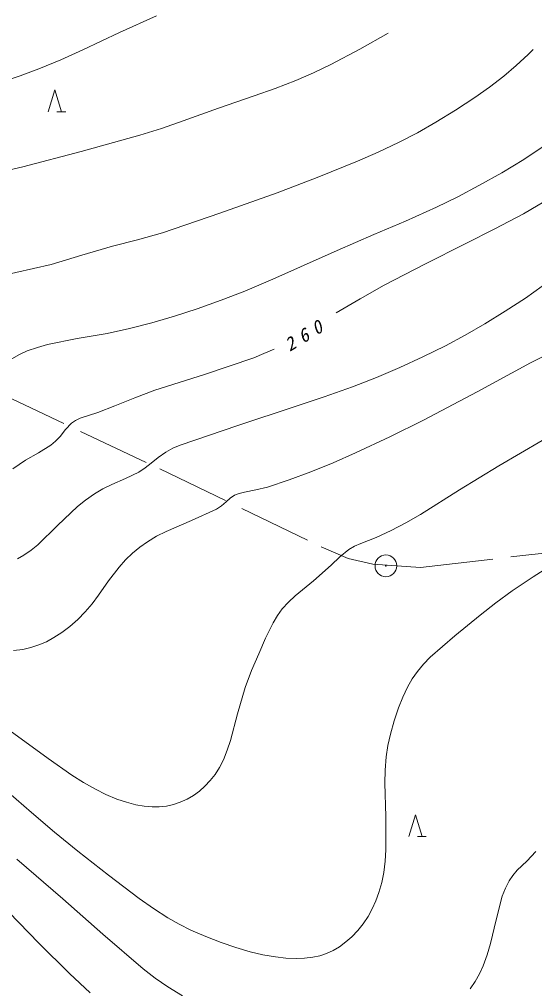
# Model space of a CAD drawing. Units: millimetres, scale not verified. Extents: x 60658 to 700658, y 3130 to 363130.
# Drawn here: x 326634 to 369072, y 222611 to 302433 of the extents above; entities that cross this region are included whole.
import ezdxf

# ---------------------------------------------------------------- set-up
doc = ezdxf.new("R2010")
doc.units = ezdxf.units.MM
doc.header["$LTSCALE"] = 1000
doc.linetypes.add('DASHED', pattern=[7.5, 6, -1.5])
doc.layers.add('S-SUV', color=7, linetype='Continuous', lineweight=13)
doc.styles.add('ＭＳ ゴシック', font='')
doc.styles.get('ＭＳ ゴシック').set_extended_font_data('MS Gothic')

msp = doc.modelspace()

# ---------------------------------------------------------------- linework, layer by layer
at = {"layer": 'S-SUV'}
for p, q in [((334869, 301350), (337916, 302715)), ((331849, 299931), (334869, 301350)), ((357020, 301297), (354669, 299983)), ((330048, 299111), (331849, 299931)), ((354669, 299983), (352285, 298720)), ((367559, 298629), (368552, 299548)), ((368552, 299548), (368759, 299750)), ((368759, 299750), (368965, 299952)), ((328223, 298347), (330048, 299111)), ((352285, 298720), (350865, 298030)), ((366532, 297758), (367559, 298629)), ((325152, 297259), (326697, 297774)), ((326697, 297774), (328223, 298347)), ((350865, 298030), (349413, 297391)), ((365361, 296855), (366532, 297758)), ((349413, 297391), (347709, 296733)), ((329005, 294833), (329554, 296628)), ((329554, 296628), (330103, 294833)), ((347709, 296733), (345982, 296131)), ((364152, 295999), (365361, 296855)), ((345982, 296131), (343046, 295134)), ((362558, 294956), (364152, 295999)), ((329729, 294833), (330449, 294833)), ((343046, 295134), (340122, 294079)), ((360934, 293966), (362558, 294956)), ((340122, 294079), (338342, 293454)), ((359416, 293101), (360934, 293966)), ((338342, 293454), (336542, 292885)), ((357870, 292289), (359416, 293101)), ((372328, 293683), (368194, 290900)), ((336542, 292885), (331732, 291556)), ((356180, 291492), (357870, 292289)), ((331732, 291556), (326908, 290277)), ((354473, 290754), (356180, 291492)), ((351172, 289424), (354473, 290754)), ((368194, 290900), (366360, 289796)), ((326908, 290277), (324597, 289752)), ((366360, 289796), (364488, 288739)), ((347854, 288150), (351172, 289424)), ((364488, 288739), (362752, 287830)), ((343143, 286484), (347854, 288150)), ((362752, 287830), (360990, 286976)), ((368157, 286423), (370437, 287754)), ((360990, 286976), (358433, 285818)), ((338423, 284864), (343143, 286484)), ((358433, 285818), (355841, 284711)), ((365792, 285171), (368157, 286423)), ((363406, 283976), (365792, 285171)), ((334305, 283747), (336368, 284276)), ((336368, 284276), (338423, 284864)), ((355841, 284711), (352799, 283412)), ((331776, 283026), (334305, 283747)), ((352799, 283412), (349782, 282058)), ((360029, 282283), (363406, 283976)), ((329263, 282247), (331776, 283026)), ((324846, 281246), (329263, 282247)), ((349782, 282058), (347508, 281025)), ((356690, 280542), (360029, 282283)), ((347508, 281025), (345210, 280047)), ((354691, 279429), (356690, 280542)), ((368309, 279486), (370382, 280953)), ((345210, 280047), (343263, 279296)), ((352729, 278267), (354691, 279429)), ((366656, 278396), (368309, 279486)), ((341285, 278597), (339423, 277995)), ((343263, 279296), (341285, 278597)), ((339423, 277995), (337544, 277452)), ((364971, 277357), (366656, 278396)), ((337544, 277452), (335707, 276980)), ((363360, 276430), (364971, 277357)), ((333854, 276566), (331402, 276143)), ((335707, 276980), (333854, 276566)), ((361727, 275560), (363360, 276430)), ((368720, 274152), (373168, 276410)), ((328114, 275421), (327286, 275124)), ((328960, 275660), (328114, 275421)), ((331402, 276143), (328960, 275660)), ((359861, 274639), (361727, 275560)), ((326635, 274832), (326006, 274484)), ((327286, 275124), (326635, 274832)), ((345939, 274563), (346781, 274904)), ((346781, 274904), (347610, 275274)), ((357978, 273777), (359861, 274639)), ((341874, 273199), (345939, 274563)), ((364328, 271766), (368720, 274152)), ((337801, 271896), (341874, 273199)), ((356036, 272950), (357978, 273777)), ((354081, 272182), (356036, 272950)), ((336144, 271275), (337801, 271896)), ((351726, 271345), (354081, 272182)), ((359929, 269416), (364328, 271766)), ((333090, 270069), (334508, 270597)), ((334508, 270597), (336144, 271275)), ((349352, 270565), (351726, 271345)), ((331635, 269592), (333090, 270069)), ((344614, 269000), (349352, 270565)), ((330437, 268654), (330928, 269178)), ((330928, 269178), (331263, 269409)), ((331263, 269409), (331635, 269592)), ((357138, 268052), (359929, 269416)), ((329987, 268085), (330437, 268654)), ((339882, 267374), (344614, 269000)), ((329224, 267380), (329621, 267705)), ((329621, 267705), (329987, 268085)), ((354317, 266741), (357138, 268052)), ((366121, 265659), (369689, 267756)), ((327141, 266131), (328205, 266734)), ((328205, 266734), (329224, 267380)), ((338072, 266365), (338700, 266803)), ((338700, 266803), (339277, 267115)), ((339277, 267115), (339882, 267374)), ((352489, 265925), (354317, 266741)), ((326088, 265405), (327141, 266131)), ((336990, 265487), (337487, 265883)), ((337487, 265883), (338072, 266365)), ((350640, 265165), (352489, 265925)), ((335377, 264613), (336468, 265147)), ((336468, 265147), (336990, 265487)), ((348851, 264508), (350640, 265165)), ((362874, 263685), (366121, 265659)), ((334260, 264133), (335377, 264613)), ((347058, 263913), (348851, 264508)), ((332813, 263352), (333521, 263769)), ((333521, 263769), (334260, 264133)), ((344746, 263393), (345167, 263495)), ((345167, 263495), (346121, 263675)), ((346121, 263675), (347058, 263913)), ((359672, 261669), (362874, 263685)), ((331410, 262309), (332089, 262851)), ((332089, 262851), (332813, 263352)), ((343285, 262368), (343668, 262691)), ((343668, 262691), (343994, 262989)), ((343994, 262989), (344356, 263237)), ((344356, 263237), (344746, 263393)), ((329761, 260765), (331410, 262309)), ((340807, 261151), (342877, 262102)), ((342877, 262102), (343285, 262368)), ((338717, 260259), (340807, 261151)), ((358472, 260972), (359672, 261669)), ((328145, 259168), (329761, 260765)), ((337936, 259863), (338717, 260259)), ((356018, 259771), (357252, 260332)), ((357252, 260332), (358472, 260972)), ((337184, 259413), (337936, 259863)), ((354754, 259262), (356018, 259771)), ((327007, 258296), (327593, 258707)), ((327593, 258707), (328145, 259168)), ((335948, 258473), (336544, 258965)), ((336544, 258965), (337184, 259413)), ((353030, 258158), (353781, 258785)), ((353781, 258785), (354247, 259047)), ((354247, 259047), (354754, 259262)), ((326479, 258000), (327007, 258296)), ((334847, 257331), (335375, 257923)), ((335375, 257923), (335948, 258473)), ((352327, 257491), (353030, 258158)), ((333980, 256188), (334847, 257331)), ((350853, 256198), (352327, 257491)), ((370695, 257618), (368941, 256516)), ((368941, 256516), (367226, 255366)), ((333160, 255007), (333980, 256188)), ((349339, 254949), (350853, 256198)), ((332632, 254301), (333160, 255007)), ((348789, 254431), (349339, 254949)), ((367226, 255366), (365881, 254388)), ((332058, 253636), (332632, 254301)), ((347883, 253326), (348285, 253875)), ((348285, 253875), (348789, 254431)), ((365881, 254388), (364573, 253363)), ((331438, 253012), (332058, 253636)), ((347533, 252747), (347883, 253326)), ((364573, 253363), (362501, 251658)), ((330144, 251948), (330781, 252437)), ((330781, 252437), (331438, 253012)), ((346916, 251480), (347533, 252747)), ((328864, 251184), (329481, 251516)), ((329481, 251516), (330144, 251948)), ((346352, 250185), (346916, 251480)), ((362501, 251658), (360462, 249902)), ((326910, 250550), (327574, 250699)), ((327574, 250699), (328231, 250910)), ((328231, 250910), (328864, 251184)), ((326154, 250446), (326910, 250550)), ((345757, 248799), (346352, 250185)), ((360462, 249902), (359921, 249345)), ((359921, 249345), (359420, 248741)), ((345223, 247403), (345757, 248799)), ((359420, 248741), (358995, 248117)), ((358614, 247449), (358211, 246606)), ((358995, 248117), (358614, 247449)), ((344596, 245231), (345223, 247403)), ((358211, 246606), (357862, 245733)), ((344030, 243053), (344596, 245231)), ((357862, 245733), (357498, 244663)), ((324807, 244596), (327076, 242964)), ((357498, 244663), (357191, 243572)), ((357191, 243572), (356986, 242637)), ((327076, 242964), (328996, 241557)), ((343760, 242236), (344030, 243053)), ((343434, 241446), (343760, 242236)), ((356986, 242637), (356842, 241694)), ((328996, 241557), (330954, 240196)), ((343116, 240831), (343434, 241446)), ((356842, 241694), (356753, 240609)), ((342750, 240255), (343116, 240831)), ((356753, 240609), (356724, 239521)), ((330954, 240196), (331909, 239585)), ((331909, 239585), (332895, 239025)), ((341917, 239271), (342357, 239744)), ((342357, 239744), (342750, 240255)), ((356724, 239521), (356805, 236778)), ((327629, 237122), (325105, 239310)), ((332895, 239025), (333762, 238599)), ((340969, 238515), (341461, 238869)), ((341461, 238869), (341917, 239271)), ((333762, 238599), (334669, 238220)), ((334669, 238220), (335445, 237954)), ((335445, 237954), (336235, 237746)), ((339320, 237771), (339886, 237961)), ((339886, 237961), (340441, 238211)), ((340441, 238211), (340969, 238515)), ((329528, 235496), (327629, 237122)), ((336235, 237746), (336899, 237628)), ((336899, 237628), (337578, 237569)), ((337578, 237569), (338160, 237575)), ((338160, 237575), (338739, 237641)), ((338739, 237641), (339320, 237771)), ((356805, 236778), (356825, 234036)), ((358698, 235140), (359247, 236935)), ((359247, 236935), (359796, 235140)), ((331453, 233926), (329528, 235496)), ((359423, 235140), (360143, 235140)), ((333965, 231947), (331453, 233926)), ((356825, 234036), (356765, 233107)), ((368430, 233114), (369178, 233899)), ((326413, 233260), (330206, 230014)), ((356765, 233107), (356645, 232176)), ((367623, 232357), (368430, 233114)), ((367275, 231938), (367623, 232357)), ((336510, 230019), (333965, 231947)), ((356645, 232176), (356479, 231352)), ((366662, 230870), (366976, 231485)), ((366976, 231485), (367275, 231938)), ((356479, 231352), (356253, 230539)), ((366405, 230234), (366662, 230870)), ((330206, 230014), (333501, 227102)), ((337680, 229199), (336510, 230019)), ((356253, 230539), (356005, 229848)), ((365899, 228283), (366405, 230234)), ((338875, 228436), (337680, 229199)), ((355700, 229176), (355349, 228546)), ((356005, 229848), (355700, 229176)), ((325771, 228908), (328247, 226367)), ((339802, 227909), (338875, 228436)), ((355349, 228546), (354940, 227936)), ((340755, 227437), (339802, 227909)), ((354940, 227936), (354509, 227398)), ((365451, 226313), (365899, 228283)), ((333501, 227102), (336839, 224232)), ((341998, 226896), (340755, 227437)), ((343261, 226412), (341998, 226896)), ((354024, 226889), (353528, 226452)), ((354509, 227398), (354024, 226889)), ((328247, 226367), (330772, 223863)), ((344459, 226000), (343261, 226412)), ((345651, 225653), (344459, 226000)), ((352988, 226058), (352470, 225751)), ((353528, 226452), (352988, 226058)), ((365176, 225397), (365451, 226313)), ((346687, 225406), (345651, 225653)), ((347735, 225218), (346687, 225406)), ((348581, 225120), (347735, 225218)), ((349431, 225083), (348581, 225120)), ((350126, 225107), (349431, 225083)), ((350803, 225189), (350126, 225107)), ((351377, 225316), (350803, 225189)), ((351926, 225499), (351377, 225316)), ((352470, 225751), (351926, 225499)), ((364843, 224499), (365176, 225397)), ((364530, 223829), (364843, 224499)), ((330772, 223863), (332457, 222260)), ((336839, 224232), (337831, 223475)), ((364164, 223187), (364530, 223829)), ((337831, 223475), (338858, 222768)), ((338858, 222768), (340078, 222028)), ((363758, 222604), (364164, 223187))]:
    msp.add_line(p, q, dxfattribs=at)
at = {"layer": 'S-SUV', "linetype": 'DASHED'}
for p, q in [((324878, 271702), (338205, 265423)), ((338205, 265423), (351480, 258988)), ((351480, 258988), (353715, 258040)), ((359676, 257295), (372545, 258785)), ((353715, 258040), (355747, 257566)), ((355747, 257566), (359676, 257295))]:
    msp.add_line(p, q, dxfattribs=at)
at = {"layer": 'S-SUV'}
for radius in [896, 27]:
    msp.add_circle((356822, 257430), radius, dxfattribs=at)

# ---------------------------------------------------------------- texts
at = {"layer": 'S-SUV', "insert": (348899, 275021), "char_height": 1100, "attachment_point": 7, "rotation": 31.4, "style": 'ＭＳ ゴシック'}
msp.add_mtext('\\T1.73;\\Q15;260', dxfattribs=at)

doc.saveas('drawing.dxf')
